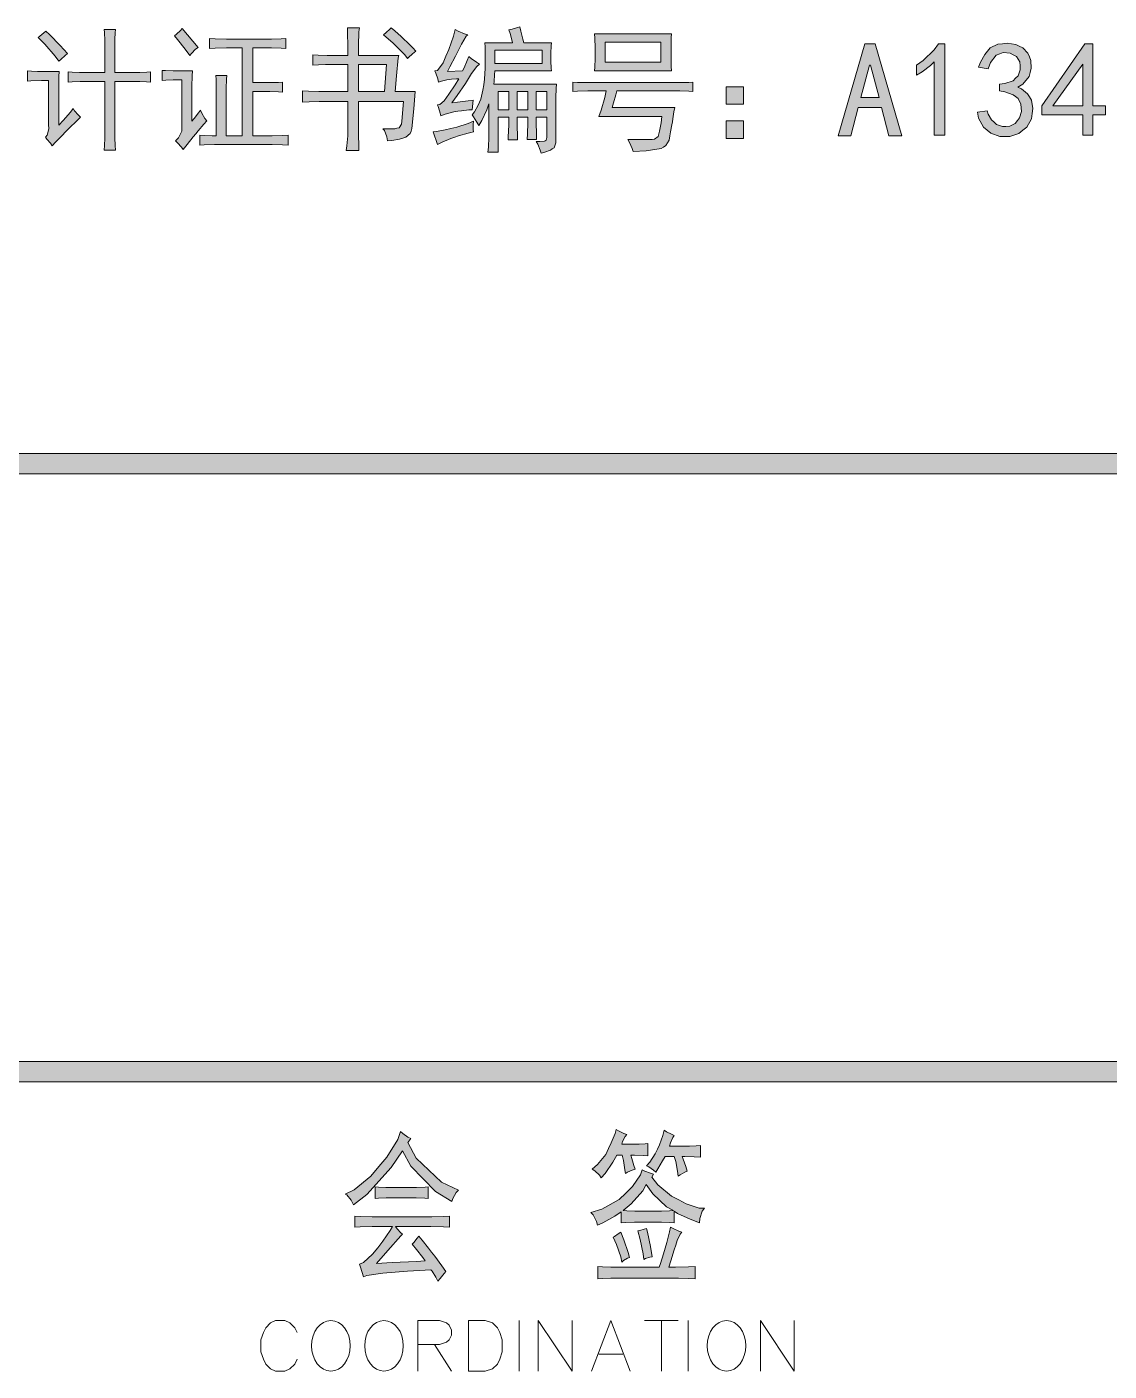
# Model space of a CAD drawing. Header units: millimetres. Extents: x 805 to 6044844, y 120 to 7887884.
# Drawn here: x 6037764 to 6041210, y 7869846 to 7874123 of the extents above; entities that cross this region are included whole.
import ezdxf

# ---------------------------------------------------------------- set-up
doc = ezdxf.new("R2010")
doc.units = ezdxf.units.MM

msp = doc.modelspace()

# ---------------------------------------------------------------- hatches: boundary and pattern name
h = msp.add_hatch(color=0)
h.dxf.hatch_style = 2
h.paths.add_polyline_path([(6038012.1, 7873978), (6038012.1, 7874062.3), (6038012.1, 7874079.4), (6038011.6, 7874105.2), (6038010.5, 7874114.9), (6038045.9, 7874114.9), (6038045.4, 7874103.6), (6038044.3, 7874084.3), (6038044.3, 7874075.7), (6038044.3, 7873978), (6038113.5, 7873978), (6038123.7, 7873978), (6038145.7, 7873978.5), (6038157.5, 7873979.6), (6038157.5, 7873947.4), (6038145.2, 7873948.5), (6038123.7, 7873949), (6038115.1, 7873949), (6038044.3, 7873949), (6038044.3, 7873780), (6038044.3, 7873770.3), (6038045.4, 7873745.6), (6038045.9, 7873731.1), (6038010.5, 7873731.1), (6038011.6, 7873745.6), (6038012.1, 7873769.2), (6038012.1, 7873778.4), (6038012.1, 7873949), (6037946.6, 7873949), (6037933.7, 7873949), (6037908.5, 7873948.5), (6037895.6, 7873947.4), (6037895.6, 7873979.6), (6037908.5, 7873978.5), (6037932.1, 7873978), (6037942.9, 7873978)])
h = msp.add_hatch(color=0)
h.dxf.hatch_style = 2
h.paths.add_polyline_path([(6038282.6, 7874031.7), (6038268.1, 7874052.1), (6038243.9, 7874083.2), (6038233.7, 7874094.5), (6038240.2, 7874099.3), (6038253.1, 7874111.1), (6038259, 7874118.1), (6038309.4, 7874057.4), (6038301.4, 7874051.5), (6038287.9, 7874038.6)])
h = msp.add_hatch(color=0)
h.paths.add_polyline_path([(6038786, 7874031.7), (6038786, 7874060.7), (6038784.9, 7874104.7), (6038784.4, 7874119.7), (6038823, 7874119.7), (6038821.4, 7874107.3), (6038819.8, 7874063.3), (6038819.8, 7874031.7), (6038948.1, 7874031.7), (6038946.4, 7874024.2), (6038940.5, 7873966.7), (6038936.3, 7873916.8), (6039000.7, 7873916.8), (6038996.4, 7873862.1), (6038989.4, 7873799.3), (6038987.2, 7873791.2), (6038984.6, 7873783.2), (6038971.1, 7873772.5), (6038960.9, 7873769.2), (6038950.2, 7873766), (6038926.1, 7873761.7), (6038912.6, 7873760.1), (6038910, 7873773.5), (6038902.4, 7873792.8), (6038897.6, 7873798.8), (6038912.6, 7873798.2), (6038935.2, 7873798.8), (6038942.2, 7873800.4), (6038949.7, 7873802), (6038957.2, 7873813.2), (6038958.3, 7873822.4), (6038963.1, 7873885.2), (6038819.8, 7873885.2), (6038819.8, 7873795.5), (6038819.8, 7873778.4), (6038820.9, 7873745.6), (6038821.4, 7873729.5), (6038781.1, 7873729.5), (6038783.3, 7873744.5), (6038786, 7873776.7), (6038786, 7873793.9), (6038786, 7873885.2), (6038706.6, 7873885.2), (6038694.7, 7873885.2), (6038662.5, 7873884.1), (6038642.1, 7873883), (6038642.1, 7873919), (6038660.4, 7873917.9), (6038693.7, 7873916.8), (6038709.8, 7873916.8), (6038786, 7873916.8), (6038786, 7874003.2), (6038720, 7874003.2), (6038715.1, 7874003.2), (6038692.1, 7874002.2), (6038674.4, 7874001.6), (6038674.4, 7874033.8), (6038691.5, 7874032.7), (6038720, 7874031.7), (6038731.8, 7874031.7)])
h.paths.add_polyline_path([(6038902.4, 7873916.8), (6038909.4, 7874003.2), (6038819.8, 7874003.2), (6038819.8, 7873916.8)])
h = msp.add_hatch(color=0)
h.dxf.hatch_style = 2
h.paths.add_polyline_path([(6038924.4, 7874119.7), (6038935.7, 7874110.6), (6038955.6, 7874092.3), (6038965.2, 7874083.2), (6038974.4, 7874074.6), (6038993.1, 7874055.8), (6039002.3, 7874045.6), (6038992.1, 7874037), (6038978.6, 7874025.2), (6038975.4, 7874022), (6038967.4, 7874033.8), (6038929.8, 7874071.4), (6038899.2, 7874097.7), (6038907.8, 7874104.7), (6038920.2, 7874115.4)])
h = msp.add_hatch(color=0)
h.dxf.hatch_style = 2
h.paths.add_polyline_path([(6039167.6, 7874097.7), (6039162.7, 7874092.9), (6039147.7, 7874068.2), (6039138, 7874048.8), (6039128.4, 7874029.5), (6039111.2, 7873995.7), (6039103.7, 7873981.2), (6039150.9, 7873982.8), (6039155.8, 7873993), (6039165.9, 7874016.1), (6039171.3, 7874028.5), (6039178.8, 7874022.5), (6039195.5, 7874010.7), (6039205.1, 7874004.8), (6039197.1, 7873997.3), (6039179.9, 7873974.2), (6039170.2, 7873958.7), (6039160.6, 7873942.6), (6039133.7, 7873904.5), (6039117.1, 7873881.4), (6039134.8, 7873883), (6039168.6, 7873887.3), (6039184.7, 7873890), (6039181.5, 7873859.4), (6039171.3, 7873858.9), (6039148.2, 7873856.2), (6039135.9, 7873854.6), (6039123, 7873853), (6039096.2, 7873845.4), (6039081.7, 7873839.5), (6039080.1, 7873848.7), (6039074.7, 7873866.4), (6039071.5, 7873875), (6039078.5, 7873875.5), (6039092.4, 7873887.3), (6039099.9, 7873898.6), (6039108, 7873909.3), (6039127.3, 7873938.8), (6039139.1, 7873957.6), (6039131.6, 7873957.6), (6039116, 7873956.5), (6039108.5, 7873956), (6039101, 7873954.9), (6039084.4, 7873950.6), (6039074.7, 7873947.4), (6039072, 7873957.6), (6039066.1, 7873975.3), (6039062.9, 7873982.8), (6039071.5, 7873984.4), (6039089.2, 7874008.1), (6039098.3, 7874029.5), (6039108, 7874051), (6039121.9, 7874093.4), (6039127.3, 7874114.9), (6039137.5, 7874109), (6039157.4, 7874100.4)])
h = msp.add_hatch(color=0)
h.paths.add_polyline_path([(6039333.4, 7874122.9), (6039336.6, 7874109.5), (6039343.6, 7874084.3), (6039346.8, 7874072.5), (6039434.8, 7874072.5), (6039433.8, 7874062.3), (6039432.7, 7874039.7), (6039432.7, 7874026.8), (6039432.7, 7874014), (6039433.8, 7873992), (6039434.8, 7873982.8), (6039254, 7873982.8), (6039252.9, 7873970.5), (6039251.3, 7873949), (6039250.7, 7873940.4), (6039449.9, 7873940.4), (6039448.8, 7873927), (6039448.2, 7873898.6), (6039448.2, 7873883), (6039448.2, 7873766.6), (6039448.2, 7873754.2), (6039442.9, 7873738.1), (6039437, 7873734.4), (6039431.6, 7873731.1), (6039413.4, 7873724.7), (6039401, 7873720.9), (6039398.3, 7873731.1), (6039390.8, 7873749.9), (6039385.5, 7873758.5), (6039397.3, 7873758.5), (6039411.7, 7873759.6), (6039414.4, 7873760.6), (6039417.1, 7873762.3), (6039419.3, 7873770.8), (6039419.3, 7873778.4), (6039419.3, 7873835.8), (6039385.5, 7873835.8), (6039385.5, 7873817.5), (6039386.5, 7873782.1), (6039387.1, 7873764.9), (6039357, 7873764.9), (6039357.5, 7873782.1), (6039358.6, 7873817.5), (6039358.6, 7873835.8), (6039324.8, 7873835.8), (6039324.8, 7873810), (6039325.9, 7873773.5), (6039326.4, 7873763.3), (6039296.4, 7873763.3), (6039296.9, 7873773.5), (6039298, 7873810), (6039298, 7873835.8), (6039264.2, 7873835.8), (6039264.2, 7873724.7), (6039232, 7873724.7), (6039233.6, 7873740.3), (6039235.2, 7873771.9), (6039235.2, 7873786.9), (6039235.2, 7873878.2), (6039228.7, 7873859.4), (6039212.6, 7873825.1), (6039203, 7873808.9), (6039197.1, 7873819.7), (6039186.3, 7873836.9), (6039181.5, 7873842.8), (6039189, 7873853), (6039200.8, 7873873.4), (6039205.1, 7873883), (6039208.9, 7873893.2), (6039215.9, 7873921.1), (6039218.5, 7873938.8), (6039220.7, 7873956.5), (6039223.4, 7873992), (6039223.4, 7874010.2), (6039223.4, 7874027.9), (6039222.8, 7874059), (6039221.8, 7874072.5), (6039309.8, 7874072.5), (6039308.2, 7874081.6), (6039302.3, 7874102), (6039298, 7874113.2), (6039308.7, 7874115.4), (6039326.4, 7874120.8)])
h.paths.add_polyline_path([(6039404.2, 7874006.4), (6039404.2, 7874048.8), (6039254, 7874048.8), (6039254, 7874006.4)])
h.paths.add_polyline_path([(6039358.6, 7873859.4), (6039358.6, 7873916.8), (6039324.8, 7873916.8), (6039324.8, 7873859.4)])
h.paths.add_polyline_path([(6039419.3, 7873859.4), (6039419.3, 7873916.8), (6039385.5, 7873916.8), (6039385.5, 7873859.4)])
h.paths.add_polyline_path([(6039298, 7873859.4), (6039298, 7873916.8), (6039264.2, 7873916.8), (6039264.2, 7873859.4)])
h = msp.add_hatch(color=0)
h.dxf.hatch_style = 2
h.paths.add_polyline_path([(6037824.8, 7874109.5), (6037836.1, 7874098.8), (6037870.4, 7874063.3), (6037894, 7874038.6), (6037886.5, 7874031.7), (6037872, 7874019.3), (6037865.6, 7874013.4), (6037854.3, 7874029.5), (6037821.6, 7874067.6), (6037799.6, 7874089.1), (6037805.5, 7874093.4), (6037818.3, 7874103.6)])
h = msp.add_hatch(color=0)
h.dxf.hatch_style = 2
h.paths.add_polyline_path([(6038525.7, 7874084.3), (6038542.9, 7874084.3), (6038574, 7874085.3), (6038588.5, 7874085.9), (6038588.5, 7874053.7), (6038574, 7874054.7), (6038542.9, 7874055.8), (6038525.7, 7874055.8), (6038483.8, 7874055.8), (6038483.8, 7873945.8), (6038522.5, 7873945.8), (6038537, 7873945.8), (6038564.9, 7873946.3), (6038578.3, 7873947.4), (6038578.3, 7873915.2), (6038565.4, 7873916.3), (6038537.5, 7873916.8), (6038522.5, 7873916.8), (6038483.8, 7873916.8), (6038483.8, 7873776.7), (6038531.1, 7873776.7), (6038545, 7873776.7), (6038578.3, 7873777.8), (6038596.5, 7873778.4), (6038596.5, 7873746.7), (6038578.3, 7873747.2), (6038545, 7873748.3), (6038531.1, 7873748.3), (6038382.4, 7873748.3), (6038362, 7873748.3), (6038328.2, 7873747.2), (6038314.8, 7873746.7), (6038314.8, 7873778.4), (6038328.2, 7873777.8), (6038354.5, 7873776.7), (6038366.8, 7873776.7), (6038366.8, 7873908.8), (6038366.8, 7873926.5), (6038366.3, 7873956), (6038365.2, 7873967.8), (6038400.6, 7873967.8), (6038400.1, 7873956.5), (6038399, 7873927), (6038399, 7873908.8), (6038399, 7873776.7), (6038450, 7873776.7), (6038450, 7874055.8), (6038419.4, 7874055.8), (6038400.1, 7874055.8), (6038363.1, 7874054.7), (6038345.4, 7874053.7), (6038345.4, 7874085.9), (6038363.1, 7874085.3), (6038400.1, 7874084.3), (6038419.4, 7874084.3)])
h = msp.add_hatch(color=0)
h.paths.add_polyline_path([(6039816.4, 7874100.9), (6039815.3, 7874088.6), (6039814.8, 7874059.6), (6039814.8, 7874043.5), (6039814.8, 7874027.9), (6039815.3, 7873997.3), (6039816.4, 7873982.8), (6039571.7, 7873982.8), (6039572.2, 7873994.6), (6039573.3, 7874022.5), (6039573.3, 7874038.6), (6039573.3, 7874055.8), (6039572.2, 7874087), (6039571.7, 7874100.9)])
h.paths.add_polyline_path([(6039782.6, 7874010.2), (6039782.6, 7874074.1), (6039605.5, 7874074.1), (6039605.5, 7874010.2)])
h = msp.add_hatch(color=0)
h.paths.add_polyline_path([(6040549.5, 7873776.7), (6040508.7, 7873776.7), (6040485.1, 7873866.4), (6040411, 7873866.4), (6040387.4, 7873776.7), (6040346.6, 7873776.7), (6040431.4, 7874069.2), (6040465.3, 7874069.2)])
h.paths.add_polyline_path([(6040477.1, 7873898.6), (6040449.7, 7874001.6), (6040446.5, 7874001.6), (6040419.6, 7873898.6)])
h = msp.add_hatch(color=0)
h.dxf.hatch_style = 2
h.paths.add_polyline_path([(6040652.6, 7874011.8), (6040641.3, 7874000.5), (6040613.9, 7873979.6), (6040596.7, 7873969.4), (6040596.7, 7874001.6), (6040617.7, 7874016.1), (6040652.6, 7874049.4), (6040666, 7874069.2), (6040686.4, 7874069.2), (6040686.4, 7873778.4), (6040652.6, 7873778.4)])
h = msp.add_hatch(color=0)
h.dxf.hatch_style = 2
h.paths.add_polyline_path([(6040791, 7873851.3), (6040821.6, 7873856.2), (6040824.8, 7873845.4), (6040835.6, 7873827.2), (6040843.6, 7873819.7), (6040851.1, 7873812.7), (6040869.9, 7873805.7), (6040881.2, 7873806.3), (6040893, 7873806.8), (6040910.7, 7873815.9), (6040917.7, 7873825.1), (6040924.7, 7873833.6), (6040930.6, 7873854), (6040929.5, 7873865.3), (6040928.9, 7873877.1), (6040919.8, 7873894.8), (6040911.8, 7873901.3), (6040903.7, 7873907.2), (6040878, 7873916.3), (6040860.2, 7873919), (6040860.2, 7873940.4), (6040878, 7873942.6), (6040903.7, 7873951.7), (6040911.8, 7873959.2), (6040919.8, 7873966.7), (6040926.8, 7873986.6), (6040926.3, 7873998.9), (6040925.2, 7874011.3), (6040914.5, 7874029), (6040904.3, 7874034.4), (6040894.1, 7874039.7), (6040872.6, 7874041.3), (6040861.3, 7874037), (6040849.5, 7874032.7), (6040831.8, 7874009.1), (6040824.8, 7873989.8), (6040794.2, 7873994.6), (6040799.6, 7874010.2), (6040813.6, 7874035.4), (6040822.1, 7874045.6), (6040831.3, 7874055.8), (6040855.4, 7874067.6), (6040870.4, 7874069.2), (6040885.5, 7874070.8), (6040912.3, 7874067.1), (6040923.6, 7874061.7), (6040934.8, 7874055.8), (6040950.9, 7874039.2), (6040955.8, 7874027.9), (6040960.6, 7874016.1), (6040961.7, 7873991.4), (6040958.5, 7873978), (6040954.7, 7873964.6), (6040935.4, 7873940.4), (6040919.3, 7873930.8), (6040931.1, 7873925.4), (6040949.3, 7873910.4), (6040955.8, 7873900.2), (6040962.2, 7873890), (6040966.5, 7873863.2), (6040964.4, 7873847.1), (6040962.2, 7873830.4), (6040947.2, 7873804.1), (6040934.8, 7873793.9), (6040922, 7873783.7), (6040893, 7873774.1), (6040877.4, 7873774.1), (6040861.3, 7873774.6), (6040833.4, 7873784.8), (6040821.6, 7873794.5), (6040809.8, 7873804.1), (6040794.2, 7873832.6)])
h = msp.add_hatch(color=0)
h.paths.add_polyline_path([(6041125.4, 7873842.8), (6040995.5, 7873842.8), (6040995.5, 7873871.2), (6041132.3, 7874069.2), (6041157.6, 7874069.2), (6041157.6, 7873871.2), (6041198.4, 7873871.2), (6041198.4, 7873842.8), (6041157.6, 7873842.8), (6041157.6, 7873778.4), (6041125.4, 7873778.4)])
h.paths.add_polyline_path([(6041125.4, 7873871.2), (6041125.4, 7874004.8), (6041030.9, 7873871.2)])
h = msp.add_hatch(color=0)
h.dxf.hatch_style = 2
h.paths.add_polyline_path([(6037867.2, 7873981.2), (6037866.1, 7873965.1), (6037865.6, 7873931.3), (6037865.6, 7873913.6), (6037865.6, 7873810.6), (6037879.5, 7873825.1), (6037902.6, 7873851.3), (6037911.2, 7873863.2), (6037916, 7873856.2), (6037927.8, 7873842.8), (6037934.8, 7873835.8), (6037887.6, 7873788.6), (6037876.3, 7873777.8), (6037855.4, 7873755.8), (6037845.2, 7873744.5), (6037839.3, 7873752.6), (6037828, 7873766), (6037823.2, 7873771.9), (6037829.1, 7873778.4), (6037833.9, 7873798.8), (6037833.4, 7873812.2), (6037833.4, 7873952.8), (6037810.3, 7873952.8), (6037776.5, 7873951.7), (6037765.8, 7873950.6), (6037765.8, 7873982.8), (6037779.2, 7873982.3), (6037798, 7873981.2), (6037802.8, 7873981.2)])
h = msp.add_hatch(color=0)
h.dxf.hatch_style = 2
h.paths.add_polyline_path([(6038237, 7873760.1), (6038247.2, 7873770.3), (6038257.4, 7873791.2), (6038257.4, 7873802), (6038257.4, 7873954.4), (6038242.3, 7873954.4), (6038230, 7873954.4), (6038206.4, 7873953.3), (6038194.6, 7873952.8), (6038194.6, 7873984.4), (6038205.8, 7873983.9), (6038229.4, 7873982.8), (6038242.3, 7873982.8), (6038291.2, 7873982.8), (6038290.1, 7873966.7), (6038289.6, 7873932.9), (6038289.6, 7873915.2), (6038289.6, 7873822.4), (6038297.1, 7873831.5), (6038310.5, 7873849.7), (6038316.4, 7873857.8), (6038320.7, 7873848.7), (6038330.9, 7873831.5), (6038336.8, 7873824), (6038327.1, 7873813.2), (6038309.9, 7873792.3), (6038301.9, 7873782.7), (6038293.8, 7873773), (6038274, 7873748.3), (6038262.2, 7873732.7), (6038256.3, 7873740.3), (6038243.9, 7873754.2)])
h = msp.add_hatch(color=0)
h.dxf.hatch_style = 2
h.paths.add_polyline_path([(6039826.6, 7873945.8), (6039842.7, 7873945.8), (6039871.1, 7873946.3), (6039884, 7873947.4), (6039884, 7873916.8), (6039871.1, 7873917.9), (6039842.7, 7873919), (6039826.6, 7873919), (6039642.5, 7873919), (6039638.8, 7873907.2), (6039631.3, 7873880.9), (6039627, 7873866.4), (6039826.6, 7873866.4), (6039823.9, 7873853), (6039820.2, 7873829.9), (6039819.1, 7873820.8), (6039817.5, 7873811.6), (6039813.7, 7873789.1), (6039811.6, 7873776.2), (6039808.9, 7873762.8), (6039798.7, 7873745.1), (6039791.2, 7873740.3), (6039783.7, 7873736), (6039735.4, 7873728.4), (6039694.6, 7873726.3), (6039691.4, 7873735.4), (6039682.8, 7873754.7), (6039677.9, 7873764.9), (6039708.5, 7873764.4), (6039746.6, 7873764.4), (6039754.7, 7873764.9), (6039762.7, 7873766), (6039773.5, 7873774.6), (6039775.6, 7873782.7), (6039778.3, 7873790.7), (6039783.7, 7873818.1), (6039785.8, 7873837.4), (6039585.1, 7873837.4), (6039592.6, 7873857.8), (6039604.4, 7873898.6), (6039608.7, 7873919), (6039567.9, 7873919), (6039550.2, 7873919), (6039517.5, 7873917.9), (6039502.4, 7873916.8), (6039502.4, 7873947.4), (6039517.5, 7873946.3), (6039550.2, 7873945.8), (6039567.9, 7873945.8)])
h = msp.add_hatch(color=0)
h.dxf.hatch_style = 2
h.paths.add_polyline_path([(6039990.3, 7873932.4), (6040046.1, 7873932.4), (6040046.1, 7873876.6), (6039990.3, 7873876.6)])
h = msp.add_hatch(color=0)
h.dxf.hatch_style = 2
h.paths.add_polyline_path([(6039186.3, 7873822.4), (6039185.3, 7873813.2), (6039185.3, 7873796.1), (6039186.3, 7873788.6), (6039168.6, 7873784.3), (6039138.6, 7873776.2), (6039126.2, 7873771.9), (6039113.9, 7873767.6), (6039086.5, 7873755.8), (6039071.5, 7873748.3), (6039058.1, 7873788.6), (6039068.3, 7873789.6), (6039096.2, 7873795), (6039114.4, 7873799.8), (6039132.7, 7873804.1), (6039168.6, 7873815.9)])
h = msp.add_hatch(color=0)
h.dxf.hatch_style = 2
h.paths.add_polyline_path([(6039990.3, 7873824), (6040046.1, 7873824), (6040046.1, 7873768.2), (6039990.3, 7873768.2)])
h = msp.add_hatch(color=0)
h.dxf.hatch_style = 2
h.paths.add_polyline_path([(6043344, 7872765.1), (6043344, 7872700.7), (6035838.5, 7872700.7), (6035838.5, 7872765.1)])
h = msp.add_hatch(color=0)
h.dxf.hatch_style = 2
h.paths.add_polyline_path([(6043344, 7870830.4), (6043344, 7870766), (6035838.5, 7870766), (6035838.5, 7870830.4)])
h = msp.add_hatch(color=0)
h.dxf.hatch_style = 2
h.paths.add_polyline_path([(6038977, 7870573.3), (6039003.3, 7870522.9), (6039083.8, 7870446.6), (6039138, 7870421.4), (6039131.1, 7870413.4), (6039120.3, 7870395.1), (6039116.6, 7870384.9), (6039065.1, 7870416.6), (6038986.7, 7870497.6), (6038959.9, 7870547), (6038924.4, 7870493.3), (6038846.1, 7870407.5), (6038803.7, 7870374.7), (6038796.2, 7870389.2), (6038782.8, 7870406.4), (6038777.9, 7870409.1), (6038805.8, 7870422.5), (6038859.5, 7870466), (6038884.7, 7870496.6), (6038910.5, 7870526.6), (6038944.8, 7870582.4), (6038954, 7870608.2), (6038960.9, 7870601.7), (6038977, 7870590.5), (6038986.2, 7870585.6)])
h = msp.add_hatch(color=0)
h.dxf.hatch_style = 2
h.paths.add_polyline_path([(6039741.3, 7870530.9), (6039726.2, 7870532), (6039698.9, 7870533.1), (6039686.5, 7870533.1), (6039689.7, 7870521.8), (6039696.7, 7870499.8), (6039700.5, 7870488.5), (6039691.4, 7870485.3), (6039676.3, 7870478.3), (6039669.9, 7870474), (6039668.3, 7870486.4), (6039663.5, 7870515.9), (6039659.2, 7870533.1), (6039642.5, 7870533.1), (6039629.6, 7870510.5), (6039605, 7870474), (6039592.6, 7870460.1), (6039586.7, 7870469.2), (6039572.2, 7870483.1), (6039563.6, 7870488.5), (6039581.3, 7870502.5), (6039607.1, 7870535.2), (6039616.2, 7870553.4), (6039624.8, 7870571.7), (6039636.6, 7870601.7), (6039639.8, 7870614.1), (6039647.4, 7870609.8), (6039664.5, 7870601.7), (6039674.7, 7870598), (6039669.4, 7870591.6), (6039660.8, 7870576.5), (6039658.1, 7870567.4), (6039704.8, 7870567.4), (6039713.9, 7870567.4), (6039732.1, 7870568.5), (6039741.3, 7870569.5)])
h = msp.add_hatch(color=0)
h.dxf.hatch_style = 2
h.paths.add_polyline_path([(6039866.3, 7870482.1), (6039858.8, 7870478.3), (6039844.3, 7870470.3), (6039837.3, 7870466), (6039835.7, 7870481.5), (6039829.8, 7870512.7), (6039825, 7870528.8), (6039796, 7870528.8), (6039788, 7870514.8), (6039772.9, 7870489.6), (6039766, 7870478.3), (6039759, 7870485.3), (6039744.5, 7870495.5), (6039737, 7870498.7), (6039747.7, 7870510.5), (6039764.9, 7870536.8), (6039771.3, 7870551.3), (6039777.8, 7870565.3), (6039788.5, 7870595.8), (6039793.3, 7870611.9), (6039800.3, 7870607.1), (6039815.9, 7870599.1), (6039825, 7870595.8), (6039820.7, 7870588.9), (6039813.2, 7870571.7), (6039810, 7870561.5), (6039866.3, 7870561.5), (6039873.8, 7870561.5), (6039895.3, 7870562.6), (6039908.7, 7870563.1), (6039908.7, 7870526.6), (6039888.3, 7870527.7), (6039859.3, 7870528.8), (6039850.8, 7870528.8), (6039854, 7870519.6), (6039861.5, 7870496.6)])
h = msp.add_hatch(color=0)
h.paths.add_polyline_path([(6039905.5, 7870317.8), (6039876, 7870329.1), (6039835.7, 7870347.4), (6039825, 7870354.3), (6039825, 7870317.8), (6039811.6, 7870318.9), (6039784.7, 7870320), (6039771.9, 7870320), (6039712.8, 7870320), (6039698.9, 7870320), (6039671, 7870318.9), (6039656.5, 7870317.8), (6039656.5, 7870352.7), (6039636.1, 7870338.2), (6039598, 7870317.3), (6039580.3, 7870309.8), (6039577.6, 7870322.1), (6039566.8, 7870342.5), (6039559.3, 7870350.6), (6039594.2, 7870360.8), (6039650, 7870391.4), (6039671, 7870412.3), (6039691.9, 7870433.2), (6039718.2, 7870470.3), (6039723, 7870486.4), (6039731.1, 7870482.1), (6039749.3, 7870475.1), (6039759.5, 7870472.4), (6039753.6, 7870462.2), (6039772.9, 7870438.6), (6039815.9, 7870402.6), (6039839.5, 7870390.3), (6039863.6, 7870377.4), (6039904.4, 7870364.5), (6039921.1, 7870364.5), (6039914.1, 7870354.3), (6039906.6, 7870331.3)])
h.paths.add_polyline_path([(6039662.4, 7870356.5), (6039674.7, 7870355.4), (6039699.9, 7870354.3), (6039712.8, 7870354.3), (6039771.9, 7870354.3), (6039784.7, 7870354.3), (6039810, 7870355.4), (6039822.3, 7870356.5), (6039800.8, 7870368.8), (6039757.4, 7870410.2), (6039735.4, 7870439.7), (6039724.6, 7870419.3), (6039688.1, 7870378)])
h = msp.add_hatch(color=0)
h.dxf.hatch_style = 2
h.paths.add_polyline_path([(6038987.2, 7870429.5), (6039004.4, 7870429.5), (6039031.8, 7870430.5), (6039042, 7870431.6), (6039042, 7870395.1), (6039030.7, 7870396.2), (6039003.3, 7870397.3), (6038987.2, 7870397.3), (6038922.3, 7870397.3), (6038907.8, 7870397.3), (6038883.1, 7870396.2), (6038873.5, 7870395.1), (6038873.5, 7870431.6), (6038883.1, 7870430.5), (6038906.7, 7870429.5), (6038920.7, 7870429.5)])
h = msp.add_hatch(color=0)
h.dxf.hatch_style = 2
h.paths.add_polyline_path([(6038959.9, 7870281.4), (6038955, 7870276.5), (6038913.2, 7870229.8), (6038876.7, 7870188.5), (6038926.6, 7870190.7), (6039004.4, 7870194.4), (6039031.8, 7870196.6), (6039024.8, 7870206.8), (6039004.4, 7870233), (6038990.5, 7870249.2), (6038995.8, 7870255.1), (6039006.6, 7870268.5), (6039011.9, 7870275.4), (6039022.7, 7870262.6), (6039043, 7870236.3), (6039052.7, 7870223.9), (6039062.9, 7870211), (6039085.4, 7870180.5), (6039098.3, 7870162.2), (6039093, 7870155.8), (6039080.1, 7870140.7), (6039072.6, 7870131.6), (6039065.6, 7870145), (6039054.3, 7870163.3), (6039050, 7870168.1), (6039032.3, 7870167), (6038975.4, 7870163.3), (6038936.8, 7870160.1), (6038897.6, 7870156.8), (6038846.6, 7870149.9), (6038835.4, 7870145.6), (6038831.6, 7870159), (6038825.7, 7870179.4), (6038823.5, 7870186.4), (6038835.4, 7870191.2), (6038864.3, 7870217.5), (6038881, 7870237.9), (6038897.6, 7870258.8), (6038921.2, 7870292.6), (6038928.2, 7870306), (6038884.2, 7870306), (6038863.8, 7870306), (6038825.7, 7870305), (6038808, 7870303.9), (6038808, 7870338.2), (6038826.2, 7870337.2), (6038863.8, 7870336.1), (6038882.6, 7870336.1), (6039034.5, 7870336.1), (6039053.8, 7870336.1), (6039090.8, 7870337.2), (6039109.1, 7870338.2), (6039109.1, 7870303.9), (6039090.8, 7870305), (6039050.6, 7870306), (6039028.6, 7870306), (6038937.3, 7870306), (6038943.2, 7870298), (6038955, 7870285.6)])
h = msp.add_hatch(color=0)
h.dxf.hatch_style = 2
h.paths.add_polyline_path([(6039636.6, 7870141.8), (6039623.7, 7870141.8), (6039596.4, 7870140.7), (6039581.9, 7870139.7), (6039581.9, 7870178.3), (6039596.9, 7870177.2), (6039623.7, 7870176.2), (6039635, 7870176.2), (6039776.7, 7870176.2), (6039781, 7870188.5), (6039791.2, 7870218.6), (6039796, 7870236.8), (6039801.4, 7870255.1), (6039810, 7870288.9), (6039813.2, 7870303.9), (6039821.2, 7870299.1), (6039839.5, 7870290.5), (6039849.7, 7870287.8), (6039844.3, 7870281.4), (6039834.1, 7870261), (6039829.8, 7870245.9), (6039825, 7870231.4), (6039814.3, 7870196.6), (6039808.4, 7870176.2), (6039828.7, 7870176.2), (6039870.6, 7870177.2), (6039892.1, 7870178.3), (6039892.1, 7870139.7), (6039870.6, 7870140.7), (6039838.9, 7870141.8), (6039828.2, 7870141.8)])
h = msp.add_hatch(color=0)
h.dxf.hatch_style = 2
h.paths.add_polyline_path([(6039654.9, 7870287.8), (6039664.5, 7870263.1), (6039678.5, 7870222.9), (6039682.2, 7870206.8), (6039676.3, 7870204.6), (6039664, 7870197.6), (6039658.1, 7870192.3), (6039654.9, 7870208.9), (6039641.4, 7870248.1), (6039630.7, 7870271.7), (6039634.5, 7870274.4), (6039646.3, 7870282.4)])
h = msp.add_hatch(color=0)
h.dxf.hatch_style = 2
h.paths.add_polyline_path([(6039727.9, 7870200.3), (6039725.7, 7870218.6), (6039716.6, 7870264.2), (6039709.6, 7870291.5), (6039715.5, 7870292.6), (6039729.5, 7870296.9), (6039737, 7870299.6), (6039740.2, 7870287.8), (6039749.3, 7870242.2), (6039755.2, 7870208.9), (6039747.7, 7870207.8), (6039733.8, 7870203.5)])

# ---------------------------------------------------------------- linework, layer by layer
at = {"color": 0, "lineweight": 0}
for points in [[(6038012.1, 7873978), (6038012.1, 7874062.3), (6038012.1, 7874079.4), (6038011.6, 7874105.2), (6038010.5, 7874114.9), (6038045.9, 7874114.9), (6038045.4, 7874103.6), (6038044.3, 7874084.3), (6038044.3, 7874075.7), (6038044.3, 7873978), (6038113.5, 7873978), (6038123.7, 7873978), (6038145.7, 7873978.5), (6038157.5, 7873979.6), (6038157.5, 7873947.4), (6038145.2, 7873948.5), (6038123.7, 7873949), (6038115.1, 7873949), (6038044.3, 7873949), (6038044.3, 7873780), (6038044.3, 7873770.3), (6038045.4, 7873745.6), (6038045.9, 7873731.1), (6038010.5, 7873731.1), (6038011.6, 7873745.6), (6038012.1, 7873769.2), (6038012.1, 7873778.4), (6038012.1, 7873949), (6037946.6, 7873949), (6037933.7, 7873949), (6037908.5, 7873948.5), (6037895.6, 7873947.4), (6037895.6, 7873979.6), (6037908.5, 7873978.5), (6037932.1, 7873978), (6037942.9, 7873978)], [(6038282.6, 7874031.7), (6038268.1, 7874052.1), (6038243.9, 7874083.2), (6038233.7, 7874094.5), (6038240.2, 7874099.3), (6038253.1, 7874111.1), (6038259, 7874118.1), (6038309.4, 7874057.4), (6038301.4, 7874051.5), (6038287.9, 7874038.6)], [(6038786, 7874031.7), (6038786, 7874060.7), (6038784.9, 7874104.7), (6038784.4, 7874119.7), (6038823, 7874119.7), (6038821.4, 7874107.3), (6038819.8, 7874063.3), (6038819.8, 7874031.7), (6038948.1, 7874031.7), (6038946.4, 7874024.2), (6038940.5, 7873966.7), (6038936.3, 7873916.8), (6039000.7, 7873916.8), (6038996.4, 7873862.1), (6038989.4, 7873799.3), (6038987.2, 7873791.2), (6038984.6, 7873783.2), (6038971.1, 7873772.5), (6038960.9, 7873769.2), (6038950.2, 7873766), (6038926.1, 7873761.7), (6038912.6, 7873760.1), (6038910, 7873773.5), (6038902.4, 7873792.8), (6038897.6, 7873798.8), (6038912.6, 7873798.2), (6038935.2, 7873798.8), (6038942.2, 7873800.4), (6038949.7, 7873802), (6038957.2, 7873813.2), (6038958.3, 7873822.4), (6038963.1, 7873885.2), (6038819.8, 7873885.2), (6038819.8, 7873795.5), (6038819.8, 7873778.4), (6038820.9, 7873745.6), (6038821.4, 7873729.5), (6038781.1, 7873729.5), (6038783.3, 7873744.5), (6038786, 7873776.7), (6038786, 7873793.9), (6038786, 7873885.2), (6038706.6, 7873885.2), (6038694.7, 7873885.2), (6038662.5, 7873884.1), (6038642.1, 7873883), (6038642.1, 7873919), (6038660.4, 7873917.9), (6038693.7, 7873916.8), (6038709.8, 7873916.8), (6038786, 7873916.8), (6038786, 7874003.2), (6038720, 7874003.2), (6038715.1, 7874003.2), (6038692.1, 7874002.2), (6038674.4, 7874001.6), (6038674.4, 7874033.8), (6038691.5, 7874032.7), (6038720, 7874031.7), (6038731.8, 7874031.7)], [(6038924.4, 7874119.7), (6038935.7, 7874110.6), (6038955.6, 7874092.3), (6038965.2, 7874083.2), (6038974.4, 7874074.6), (6038993.1, 7874055.8), (6039002.3, 7874045.6), (6038992.1, 7874037), (6038978.6, 7874025.2), (6038975.4, 7874022), (6038967.4, 7874033.8), (6038929.8, 7874071.4), (6038899.2, 7874097.7), (6038907.8, 7874104.7), (6038920.2, 7874115.4)], [(6039167.6, 7874097.7), (6039162.7, 7874092.9), (6039147.7, 7874068.2), (6039138, 7874048.8), (6039128.4, 7874029.5), (6039111.2, 7873995.7), (6039103.7, 7873981.2), (6039150.9, 7873982.8), (6039155.8, 7873993), (6039165.9, 7874016.1), (6039171.3, 7874028.5), (6039178.8, 7874022.5), (6039195.5, 7874010.7), (6039205.1, 7874004.8), (6039197.1, 7873997.3), (6039179.9, 7873974.2), (6039170.2, 7873958.7), (6039160.6, 7873942.6), (6039133.7, 7873904.5), (6039117.1, 7873881.4), (6039134.8, 7873883), (6039168.6, 7873887.3), (6039184.7, 7873890), (6039181.5, 7873859.4), (6039171.3, 7873858.9), (6039148.2, 7873856.2), (6039135.9, 7873854.6), (6039123, 7873853), (6039096.2, 7873845.4), (6039081.7, 7873839.5), (6039080.1, 7873848.7), (6039074.7, 7873866.4), (6039071.5, 7873875), (6039078.5, 7873875.5), (6039092.4, 7873887.3), (6039099.9, 7873898.6), (6039108, 7873909.3), (6039127.3, 7873938.8), (6039139.1, 7873957.6), (6039131.6, 7873957.6), (6039116, 7873956.5), (6039108.5, 7873956), (6039101, 7873954.9), (6039084.4, 7873950.6), (6039074.7, 7873947.4), (6039072, 7873957.6), (6039066.1, 7873975.3), (6039062.9, 7873982.8), (6039071.5, 7873984.4), (6039089.2, 7874008.1), (6039098.3, 7874029.5), (6039108, 7874051), (6039121.9, 7874093.4), (6039127.3, 7874114.9), (6039137.5, 7874109), (6039157.4, 7874100.4)], [(6039333.4, 7874122.9), (6039336.6, 7874109.5), (6039343.6, 7874084.3), (6039346.8, 7874072.5), (6039434.8, 7874072.5), (6039433.8, 7874062.3), (6039432.7, 7874039.7), (6039432.7, 7874026.8), (6039432.7, 7874014), (6039433.8, 7873992), (6039434.8, 7873982.8), (6039254, 7873982.8), (6039252.9, 7873970.5), (6039251.3, 7873949), (6039250.7, 7873940.4), (6039449.9, 7873940.4), (6039448.8, 7873927), (6039448.2, 7873898.6), (6039448.2, 7873883), (6039448.2, 7873766.6), (6039448.2, 7873754.2), (6039442.9, 7873738.1), (6039437, 7873734.4), (6039431.6, 7873731.1), (6039413.4, 7873724.7), (6039401, 7873720.9), (6039398.3, 7873731.1), (6039390.8, 7873749.9), (6039385.5, 7873758.5), (6039397.3, 7873758.5), (6039411.7, 7873759.6), (6039414.4, 7873760.6), (6039417.1, 7873762.3), (6039419.3, 7873770.8), (6039419.3, 7873778.4), (6039419.3, 7873835.8), (6039385.5, 7873835.8), (6039385.5, 7873817.5), (6039386.5, 7873782.1), (6039387.1, 7873764.9), (6039357, 7873764.9), (6039357.5, 7873782.1), (6039358.6, 7873817.5), (6039358.6, 7873835.8), (6039324.8, 7873835.8), (6039324.8, 7873810), (6039325.9, 7873773.5), (6039326.4, 7873763.3), (6039296.4, 7873763.3), (6039296.9, 7873773.5), (6039298, 7873810), (6039298, 7873835.8), (6039264.2, 7873835.8), (6039264.2, 7873724.7), (6039232, 7873724.7), (6039233.6, 7873740.3), (6039235.2, 7873771.9), (6039235.2, 7873786.9), (6039235.2, 7873878.2), (6039228.7, 7873859.4), (6039212.6, 7873825.1), (6039203, 7873808.9), (6039197.1, 7873819.7), (6039186.3, 7873836.9), (6039181.5, 7873842.8), (6039189, 7873853), (6039200.8, 7873873.4), (6039205.1, 7873883), (6039208.9, 7873893.2), (6039215.9, 7873921.1), (6039218.5, 7873938.8), (6039220.7, 7873956.5), (6039223.4, 7873992), (6039223.4, 7874010.2), (6039223.4, 7874027.9), (6039222.8, 7874059), (6039221.8, 7874072.5), (6039309.8, 7874072.5), (6039308.2, 7874081.6), (6039302.3, 7874102), (6039298, 7874113.2), (6039308.7, 7874115.4), (6039326.4, 7874120.8)], [(6037824.8, 7874109.5), (6037836.1, 7874098.8), (6037870.4, 7874063.3), (6037894, 7874038.6), (6037886.5, 7874031.7), (6037872, 7874019.3), (6037865.6, 7874013.4), (6037854.3, 7874029.5), (6037821.6, 7874067.6), (6037799.6, 7874089.1), (6037805.5, 7874093.4), (6037818.3, 7874103.6)], [(6038525.7, 7874084.3), (6038542.9, 7874084.3), (6038574, 7874085.3), (6038588.5, 7874085.9), (6038588.5, 7874053.7), (6038574, 7874054.7), (6038542.9, 7874055.8), (6038525.7, 7874055.8), (6038483.8, 7874055.8), (6038483.8, 7873945.8), (6038522.5, 7873945.8), (6038537, 7873945.8), (6038564.9, 7873946.3), (6038578.3, 7873947.4), (6038578.3, 7873915.2), (6038565.4, 7873916.3), (6038537.5, 7873916.8), (6038522.5, 7873916.8), (6038483.8, 7873916.8), (6038483.8, 7873776.7), (6038531.1, 7873776.7), (6038545, 7873776.7), (6038578.3, 7873777.8), (6038596.5, 7873778.4), (6038596.5, 7873746.7), (6038578.3, 7873747.2), (6038545, 7873748.3), (6038531.1, 7873748.3), (6038382.4, 7873748.3), (6038362, 7873748.3), (6038328.2, 7873747.2), (6038314.8, 7873746.7), (6038314.8, 7873778.4), (6038328.2, 7873777.8), (6038354.5, 7873776.7), (6038366.8, 7873776.7), (6038366.8, 7873908.8), (6038366.8, 7873926.5), (6038366.3, 7873956), (6038365.2, 7873967.8), (6038400.6, 7873967.8), (6038400.1, 7873956.5), (6038399, 7873927), (6038399, 7873908.8), (6038399, 7873776.7), (6038450, 7873776.7), (6038450, 7874055.8), (6038419.4, 7874055.8), (6038400.1, 7874055.8), (6038363.1, 7874054.7), (6038345.4, 7874053.7), (6038345.4, 7874085.9), (6038363.1, 7874085.3), (6038400.1, 7874084.3), (6038419.4, 7874084.3)], [(6039816.4, 7874100.9), (6039815.3, 7874088.6), (6039814.8, 7874059.6), (6039814.8, 7874043.5), (6039814.8, 7874027.9), (6039815.3, 7873997.3), (6039816.4, 7873982.8), (6039571.7, 7873982.8), (6039572.2, 7873994.6), (6039573.3, 7874022.5), (6039573.3, 7874038.6), (6039573.3, 7874055.8), (6039572.2, 7874087), (6039571.7, 7874100.9)], [(6039782.6, 7874010.2), (6039782.6, 7874074.1), (6039605.5, 7874074.1), (6039605.5, 7874010.2)], [(6039404.2, 7874006.4), (6039404.2, 7874048.8), (6039254, 7874048.8), (6039254, 7874006.4)], [(6040549.5, 7873776.7), (6040508.7, 7873776.7), (6040485.1, 7873866.4), (6040411, 7873866.4), (6040387.4, 7873776.7), (6040346.6, 7873776.7), (6040431.4, 7874069.2), (6040465.3, 7874069.2)], [(6040652.6, 7874011.8), (6040641.3, 7874000.5), (6040613.9, 7873979.6), (6040596.7, 7873969.4), (6040596.7, 7874001.6), (6040617.7, 7874016.1), (6040652.6, 7874049.4), (6040666, 7874069.2), (6040686.4, 7874069.2), (6040686.4, 7873778.4), (6040652.6, 7873778.4)], [(6040791, 7873851.3), (6040821.6, 7873856.2), (6040824.8, 7873845.4), (6040835.6, 7873827.2), (6040843.6, 7873819.7), (6040851.1, 7873812.7), (6040869.9, 7873805.7), (6040881.2, 7873806.3), (6040893, 7873806.8), (6040910.7, 7873815.9), (6040917.7, 7873825.1), (6040924.7, 7873833.6), (6040930.6, 7873854), (6040929.5, 7873865.3), (6040928.9, 7873877.1), (6040919.8, 7873894.8), (6040911.8, 7873901.3), (6040903.7, 7873907.2), (6040878, 7873916.3), (6040860.2, 7873919), (6040860.2, 7873940.4), (6040878, 7873942.6), (6040903.7, 7873951.7), (6040911.8, 7873959.2), (6040919.8, 7873966.7), (6040926.8, 7873986.6), (6040926.3, 7873998.9), (6040925.2, 7874011.3), (6040914.5, 7874029), (6040904.3, 7874034.4), (6040894.1, 7874039.7), (6040872.6, 7874041.3), (6040861.3, 7874037), (6040849.5, 7874032.7), (6040831.8, 7874009.1), (6040824.8, 7873989.8), (6040794.2, 7873994.6), (6040799.6, 7874010.2), (6040813.6, 7874035.4), (6040822.1, 7874045.6), (6040831.3, 7874055.8), (6040855.4, 7874067.6), (6040870.4, 7874069.2), (6040885.5, 7874070.8), (6040912.3, 7874067.1), (6040923.6, 7874061.7), (6040934.8, 7874055.8), (6040950.9, 7874039.2), (6040955.8, 7874027.9), (6040960.6, 7874016.1), (6040961.7, 7873991.4), (6040958.5, 7873978), (6040954.7, 7873964.6), (6040935.4, 7873940.4), (6040919.3, 7873930.8), (6040931.1, 7873925.4), (6040949.3, 7873910.4), (6040955.8, 7873900.2), (6040962.2, 7873890), (6040966.5, 7873863.2), (6040964.4, 7873847.1), (6040962.2, 7873830.4), (6040947.2, 7873804.1), (6040934.8, 7873793.9), (6040922, 7873783.7), (6040893, 7873774.1), (6040877.4, 7873774.1), (6040861.3, 7873774.6), (6040833.4, 7873784.8), (6040821.6, 7873794.5), (6040809.8, 7873804.1), (6040794.2, 7873832.6)], [(6041125.4, 7873842.8), (6040995.5, 7873842.8), (6040995.5, 7873871.2), (6041132.3, 7874069.2), (6041157.6, 7874069.2), (6041157.6, 7873871.2), (6041198.4, 7873871.2), (6041198.4, 7873842.8), (6041157.6, 7873842.8), (6041157.6, 7873778.4), (6041125.4, 7873778.4)], [(6038902.4, 7873916.8), (6038909.4, 7874003.2), (6038819.8, 7874003.2), (6038819.8, 7873916.8)], [(6040477.1, 7873898.6), (6040449.7, 7874001.6), (6040446.5, 7874001.6), (6040419.6, 7873898.6)], [(6041125.4, 7873871.2), (6041125.4, 7874004.8), (6041030.9, 7873871.2)], [(6037867.2, 7873981.2), (6037866.1, 7873965.1), (6037865.6, 7873931.3), (6037865.6, 7873913.6), (6037865.6, 7873810.6), (6037879.5, 7873825.1), (6037902.6, 7873851.3), (6037911.2, 7873863.2), (6037916, 7873856.2), (6037927.8, 7873842.8), (6037934.8, 7873835.8), (6037887.6, 7873788.6), (6037876.3, 7873777.8), (6037855.4, 7873755.8), (6037845.2, 7873744.5), (6037839.3, 7873752.6), (6037828, 7873766), (6037823.2, 7873771.9), (6037829.1, 7873778.4), (6037833.9, 7873798.8), (6037833.4, 7873812.2), (6037833.4, 7873952.8), (6037810.3, 7873952.8), (6037776.5, 7873951.7), (6037765.8, 7873950.6), (6037765.8, 7873982.8), (6037779.2, 7873982.3), (6037798, 7873981.2), (6037802.8, 7873981.2)], [(6038237, 7873760.1), (6038247.2, 7873770.3), (6038257.4, 7873791.2), (6038257.4, 7873802), (6038257.4, 7873954.4), (6038242.3, 7873954.4), (6038230, 7873954.4), (6038206.4, 7873953.3), (6038194.6, 7873952.8), (6038194.6, 7873984.4), (6038205.8, 7873983.9), (6038229.4, 7873982.8), (6038242.3, 7873982.8), (6038291.2, 7873982.8), (6038290.1, 7873966.7), (6038289.6, 7873932.9), (6038289.6, 7873915.2), (6038289.6, 7873822.4), (6038297.1, 7873831.5), (6038310.5, 7873849.7), (6038316.4, 7873857.8), (6038320.7, 7873848.7), (6038330.9, 7873831.5), (6038336.8, 7873824), (6038327.1, 7873813.2), (6038309.9, 7873792.3), (6038301.9, 7873782.7), (6038293.8, 7873773), (6038274, 7873748.3), (6038262.2, 7873732.7), (6038256.3, 7873740.3), (6038243.9, 7873754.2)], [(6039826.6, 7873945.8), (6039842.7, 7873945.8), (6039871.1, 7873946.3), (6039884, 7873947.4), (6039884, 7873916.8), (6039871.1, 7873917.9), (6039842.7, 7873919), (6039826.6, 7873919), (6039642.5, 7873919), (6039638.8, 7873907.2), (6039631.3, 7873880.9), (6039627, 7873866.4), (6039826.6, 7873866.4), (6039823.9, 7873853), (6039820.2, 7873829.9), (6039819.1, 7873820.8), (6039817.5, 7873811.6), (6039813.7, 7873789.1), (6039811.6, 7873776.2), (6039808.9, 7873762.8), (6039798.7, 7873745.1), (6039791.2, 7873740.3), (6039783.7, 7873736), (6039735.4, 7873728.4), (6039694.6, 7873726.3), (6039691.4, 7873735.4), (6039682.8, 7873754.7), (6039677.9, 7873764.9), (6039708.5, 7873764.4), (6039746.6, 7873764.4), (6039754.7, 7873764.9), (6039762.7, 7873766), (6039773.5, 7873774.6), (6039775.6, 7873782.7), (6039778.3, 7873790.7), (6039783.7, 7873818.1), (6039785.8, 7873837.4), (6039585.1, 7873837.4), (6039592.6, 7873857.8), (6039604.4, 7873898.6), (6039608.7, 7873919), (6039567.9, 7873919), (6039550.2, 7873919), (6039517.5, 7873917.9), (6039502.4, 7873916.8), (6039502.4, 7873947.4), (6039517.5, 7873946.3), (6039550.2, 7873945.8), (6039567.9, 7873945.8)], [(6039298, 7873859.4), (6039298, 7873916.8), (6039264.2, 7873916.8), (6039264.2, 7873859.4)], [(6039358.6, 7873859.4), (6039358.6, 7873916.8), (6039324.8, 7873916.8), (6039324.8, 7873859.4)], [(6039419.3, 7873859.4), (6039419.3, 7873916.8), (6039385.5, 7873916.8), (6039385.5, 7873859.4)], [(6039990.3, 7873932.4), (6040046.1, 7873932.4), (6040046.1, 7873876.6), (6039990.3, 7873876.6)], [(6039186.3, 7873822.4), (6039185.3, 7873813.2), (6039185.3, 7873796.1), (6039186.3, 7873788.6), (6039168.6, 7873784.3), (6039138.6, 7873776.2), (6039126.2, 7873771.9), (6039113.9, 7873767.6), (6039086.5, 7873755.8), (6039071.5, 7873748.3), (6039058.1, 7873788.6), (6039068.3, 7873789.6), (6039096.2, 7873795), (6039114.4, 7873799.8), (6039132.7, 7873804.1), (6039168.6, 7873815.9)], [(6039990.3, 7873824), (6040046.1, 7873824), (6040046.1, 7873768.2), (6039990.3, 7873768.2)], [(6043344, 7872765.1), (6043344, 7872700.7), (6035838.5, 7872700.7), (6035838.5, 7872765.1)], [(6043344, 7870830.4), (6043344, 7870766), (6035838.5, 7870766), (6035838.5, 7870830.4)], [(6038977, 7870573.3), (6039003.3, 7870522.9), (6039083.8, 7870446.6), (6039138, 7870421.4), (6039131.1, 7870413.4), (6039120.3, 7870395.1), (6039116.6, 7870384.9), (6039065.1, 7870416.6), (6038986.7, 7870497.6), (6038959.9, 7870547), (6038924.4, 7870493.3), (6038846.1, 7870407.5), (6038803.7, 7870374.7), (6038796.2, 7870389.2), (6038782.8, 7870406.4), (6038777.9, 7870409.1), (6038805.8, 7870422.5), (6038859.5, 7870466), (6038884.7, 7870496.6), (6038910.5, 7870526.6), (6038944.8, 7870582.4), (6038954, 7870608.2), (6038960.9, 7870601.7), (6038977, 7870590.5), (6038986.2, 7870585.6)], [(6039741.3, 7870530.9), (6039726.2, 7870532), (6039698.9, 7870533.1), (6039686.5, 7870533.1), (6039689.7, 7870521.8), (6039696.7, 7870499.8), (6039700.5, 7870488.5), (6039691.4, 7870485.3), (6039676.3, 7870478.3), (6039669.9, 7870474), (6039668.3, 7870486.4), (6039663.5, 7870515.9), (6039659.2, 7870533.1), (6039642.5, 7870533.1), (6039629.6, 7870510.5), (6039605, 7870474), (6039592.6, 7870460.1), (6039586.7, 7870469.2), (6039572.2, 7870483.1), (6039563.6, 7870488.5), (6039581.3, 7870502.5), (6039607.1, 7870535.2), (6039616.2, 7870553.4), (6039624.8, 7870571.7), (6039636.6, 7870601.7), (6039639.8, 7870614.1), (6039647.4, 7870609.8), (6039664.5, 7870601.7), (6039674.7, 7870598), (6039669.4, 7870591.6), (6039660.8, 7870576.5), (6039658.1, 7870567.4), (6039704.8, 7870567.4), (6039713.9, 7870567.4), (6039732.1, 7870568.5), (6039741.3, 7870569.5)], [(6039866.3, 7870482.1), (6039858.8, 7870478.3), (6039844.3, 7870470.3), (6039837.3, 7870466), (6039835.7, 7870481.5), (6039829.8, 7870512.7), (6039825, 7870528.8), (6039796, 7870528.8), (6039788, 7870514.8), (6039772.9, 7870489.6), (6039766, 7870478.3), (6039759, 7870485.3), (6039744.5, 7870495.5), (6039737, 7870498.7), (6039747.7, 7870510.5), (6039764.9, 7870536.8), (6039771.3, 7870551.3), (6039777.8, 7870565.3), (6039788.5, 7870595.8), (6039793.3, 7870611.9), (6039800.3, 7870607.1), (6039815.9, 7870599.1), (6039825, 7870595.8), (6039820.7, 7870588.9), (6039813.2, 7870571.7), (6039810, 7870561.5), (6039866.3, 7870561.5), (6039873.8, 7870561.5), (6039895.3, 7870562.6), (6039908.7, 7870563.1), (6039908.7, 7870526.6), (6039888.3, 7870527.7), (6039859.3, 7870528.8), (6039850.8, 7870528.8), (6039854, 7870519.6), (6039861.5, 7870496.6)], [(6039905.5, 7870317.8), (6039876, 7870329.1), (6039835.7, 7870347.4), (6039825, 7870354.3), (6039825, 7870317.8), (6039811.6, 7870318.9), (6039784.7, 7870320), (6039771.9, 7870320), (6039712.8, 7870320), (6039698.9, 7870320), (6039671, 7870318.9), (6039656.5, 7870317.8), (6039656.5, 7870352.7), (6039636.1, 7870338.2), (6039598, 7870317.3), (6039580.3, 7870309.8), (6039577.6, 7870322.1), (6039566.8, 7870342.5), (6039559.3, 7870350.6), (6039594.2, 7870360.8), (6039650, 7870391.4), (6039671, 7870412.3), (6039691.9, 7870433.2), (6039718.2, 7870470.3), (6039723, 7870486.4), (6039731.1, 7870482.1), (6039749.3, 7870475.1), (6039759.5, 7870472.4), (6039753.6, 7870462.2), (6039772.9, 7870438.6), (6039815.9, 7870402.6), (6039839.5, 7870390.3), (6039863.6, 7870377.4), (6039904.4, 7870364.5), (6039921.1, 7870364.5), (6039914.1, 7870354.3), (6039906.6, 7870331.3)], [(6039662.4, 7870356.5), (6039674.7, 7870355.4), (6039699.9, 7870354.3), (6039712.8, 7870354.3), (6039771.9, 7870354.3), (6039784.7, 7870354.3), (6039810, 7870355.4), (6039822.3, 7870356.5), (6039800.8, 7870368.8), (6039757.4, 7870410.2), (6039735.4, 7870439.7), (6039724.6, 7870419.3), (6039688.1, 7870378)], [(6038987.2, 7870429.5), (6039004.4, 7870429.5), (6039031.8, 7870430.5), (6039042, 7870431.6), (6039042, 7870395.1), (6039030.7, 7870396.2), (6039003.3, 7870397.3), (6038987.2, 7870397.3), (6038922.3, 7870397.3), (6038907.8, 7870397.3), (6038883.1, 7870396.2), (6038873.5, 7870395.1), (6038873.5, 7870431.6), (6038883.1, 7870430.5), (6038906.7, 7870429.5), (6038920.7, 7870429.5)], [(6038959.9, 7870281.4), (6038955, 7870276.5), (6038913.2, 7870229.8), (6038876.7, 7870188.5), (6038926.6, 7870190.7), (6039004.4, 7870194.4), (6039031.8, 7870196.6), (6039024.8, 7870206.8), (6039004.4, 7870233), (6038990.5, 7870249.2), (6038995.8, 7870255.1), (6039006.6, 7870268.5), (6039011.9, 7870275.4), (6039022.7, 7870262.6), (6039043, 7870236.3), (6039052.7, 7870223.9), (6039062.9, 7870211), (6039085.4, 7870180.5), (6039098.3, 7870162.2), (6039093, 7870155.8), (6039080.1, 7870140.7), (6039072.6, 7870131.6), (6039065.6, 7870145), (6039054.3, 7870163.3), (6039050, 7870168.1), (6039032.3, 7870167), (6038975.4, 7870163.3), (6038936.8, 7870160.1), (6038897.6, 7870156.8), (6038846.6, 7870149.9), (6038835.4, 7870145.6), (6038831.6, 7870159), (6038825.7, 7870179.4), (6038823.5, 7870186.4), (6038835.4, 7870191.2), (6038864.3, 7870217.5), (6038881, 7870237.9), (6038897.6, 7870258.8), (6038921.2, 7870292.6), (6038928.2, 7870306), (6038884.2, 7870306), (6038863.8, 7870306), (6038825.7, 7870305), (6038808, 7870303.9), (6038808, 7870338.2), (6038826.2, 7870337.2), (6038863.8, 7870336.1), (6038882.6, 7870336.1), (6039034.5, 7870336.1), (6039053.8, 7870336.1), (6039090.8, 7870337.2), (6039109.1, 7870338.2), (6039109.1, 7870303.9), (6039090.8, 7870305), (6039050.6, 7870306), (6039028.6, 7870306), (6038937.3, 7870306), (6038943.2, 7870298), (6038955, 7870285.6)], [(6039636.6, 7870141.8), (6039623.7, 7870141.8), (6039596.4, 7870140.7), (6039581.9, 7870139.7), (6039581.9, 7870178.3), (6039596.9, 7870177.2), (6039623.7, 7870176.2), (6039635, 7870176.2), (6039776.7, 7870176.2), (6039781, 7870188.5), (6039791.2, 7870218.6), (6039796, 7870236.8), (6039801.4, 7870255.1), (6039810, 7870288.9), (6039813.2, 7870303.9), (6039821.2, 7870299.1), (6039839.5, 7870290.5), (6039849.7, 7870287.8), (6039844.3, 7870281.4), (6039834.1, 7870261), (6039829.8, 7870245.9), (6039825, 7870231.4), (6039814.3, 7870196.6), (6039808.4, 7870176.2), (6039828.7, 7870176.2), (6039870.6, 7870177.2), (6039892.1, 7870178.3), (6039892.1, 7870139.7), (6039870.6, 7870140.7), (6039838.9, 7870141.8), (6039828.2, 7870141.8)], [(6039654.9, 7870287.8), (6039664.5, 7870263.1), (6039678.5, 7870222.9), (6039682.2, 7870206.8), (6039676.3, 7870204.6), (6039664, 7870197.6), (6039658.1, 7870192.3), (6039654.9, 7870208.9), (6039641.4, 7870248.1), (6039630.7, 7870271.7), (6039634.5, 7870274.4), (6039646.3, 7870282.4)], [(6039727.9, 7870200.3), (6039725.7, 7870218.6), (6039716.6, 7870264.2), (6039709.6, 7870291.5), (6039715.5, 7870292.6), (6039729.5, 7870296.9), (6039737, 7870299.6), (6039740.2, 7870287.8), (6039749.3, 7870242.2), (6039755.2, 7870208.9), (6039747.7, 7870207.8), (6039733.8, 7870203.5)], [(6039169.7, 7869845.6), (6039169.7, 7870006.6), (6039223.4, 7870006.6), (6039246.5, 7869999.1), (6039262, 7869983.5), (6039269.5, 7869968.5), (6039277.6, 7869945.4), (6039277.6, 7869906.7), (6039269.5, 7869883.7), (6039262, 7869868.1), (6039246.5, 7869853.1), (6039223.4, 7869845.6)]]:
    msp.add_lwpolyline(points, close=True, dxfattribs=at)
for points in [[(6038624.4, 7869968.5), (6038616.9, 7869983.5), (6038601.4, 7869999.1), (6038585.8, 7870006.6), (6038555.2, 7870006.6), (6038540.2, 7869999.1), (6038524.6, 7869983.5), (6038517.1, 7869968.5), (6038509.1, 7869945.4), (6038509.1, 7869906.7), (6038517.1, 7869883.7), (6038524.6, 7869868.1), (6038540.2, 7869853.1), (6038555.2, 7869845.6), (6038585.8, 7869845.6), (6038601.4, 7869853.1), (6038616.9, 7869868.1), (6038624.4, 7869883.7)], [(6039008.7, 7869845.6), (6039008.7, 7870006.6), (6039077.4, 7870006.6), (6039100.5, 7869999.1), (6039108.5, 7869991.5), (6039116, 7869976), (6039116, 7869960.4), (6039108.5, 7869945.4), (6039100.5, 7869937.3), (6039077.4, 7869929.8), (6039008.7, 7869929.8)], [(6039331.2, 7869845.6), (6039331.2, 7870006.6)], [(6039392.4, 7869845.6), (6039392.4, 7870006.6), (6039500.3, 7869845.6), (6039500.3, 7870006.6)], [(6039561.5, 7869845.6), (6039623.2, 7870006.6), (6039684.4, 7869845.6)], [(6039730.5, 7870006.6), (6039837.9, 7870006.6)], [(6039784.2, 7870006.6), (6039784.2, 7869845.6)], [(6039869, 7869845.6), (6039869, 7870006.6)], [(6040099.2, 7869845.6), (6040099.2, 7870006.6), (6040206.6, 7869845.6), (6040206.6, 7870006.6)], [(6039062.4, 7869929.8), (6039116, 7869845.6)], [(6039584.6, 7869899.2), (6039661.3, 7869899.2)]]:
    msp.add_lwpolyline(points, dxfattribs=at)
for centre in [(6038732, 7869926.1), (6038901.1, 7869926.1), (6039991.6, 7869926.1)]:
    msp.add_ellipse(centre, major_axis=(0, 80.5), ratio=0.763333, start_param=0, end_param=6.283185, dxfattribs=at)

doc.saveas('drawing.dxf')
